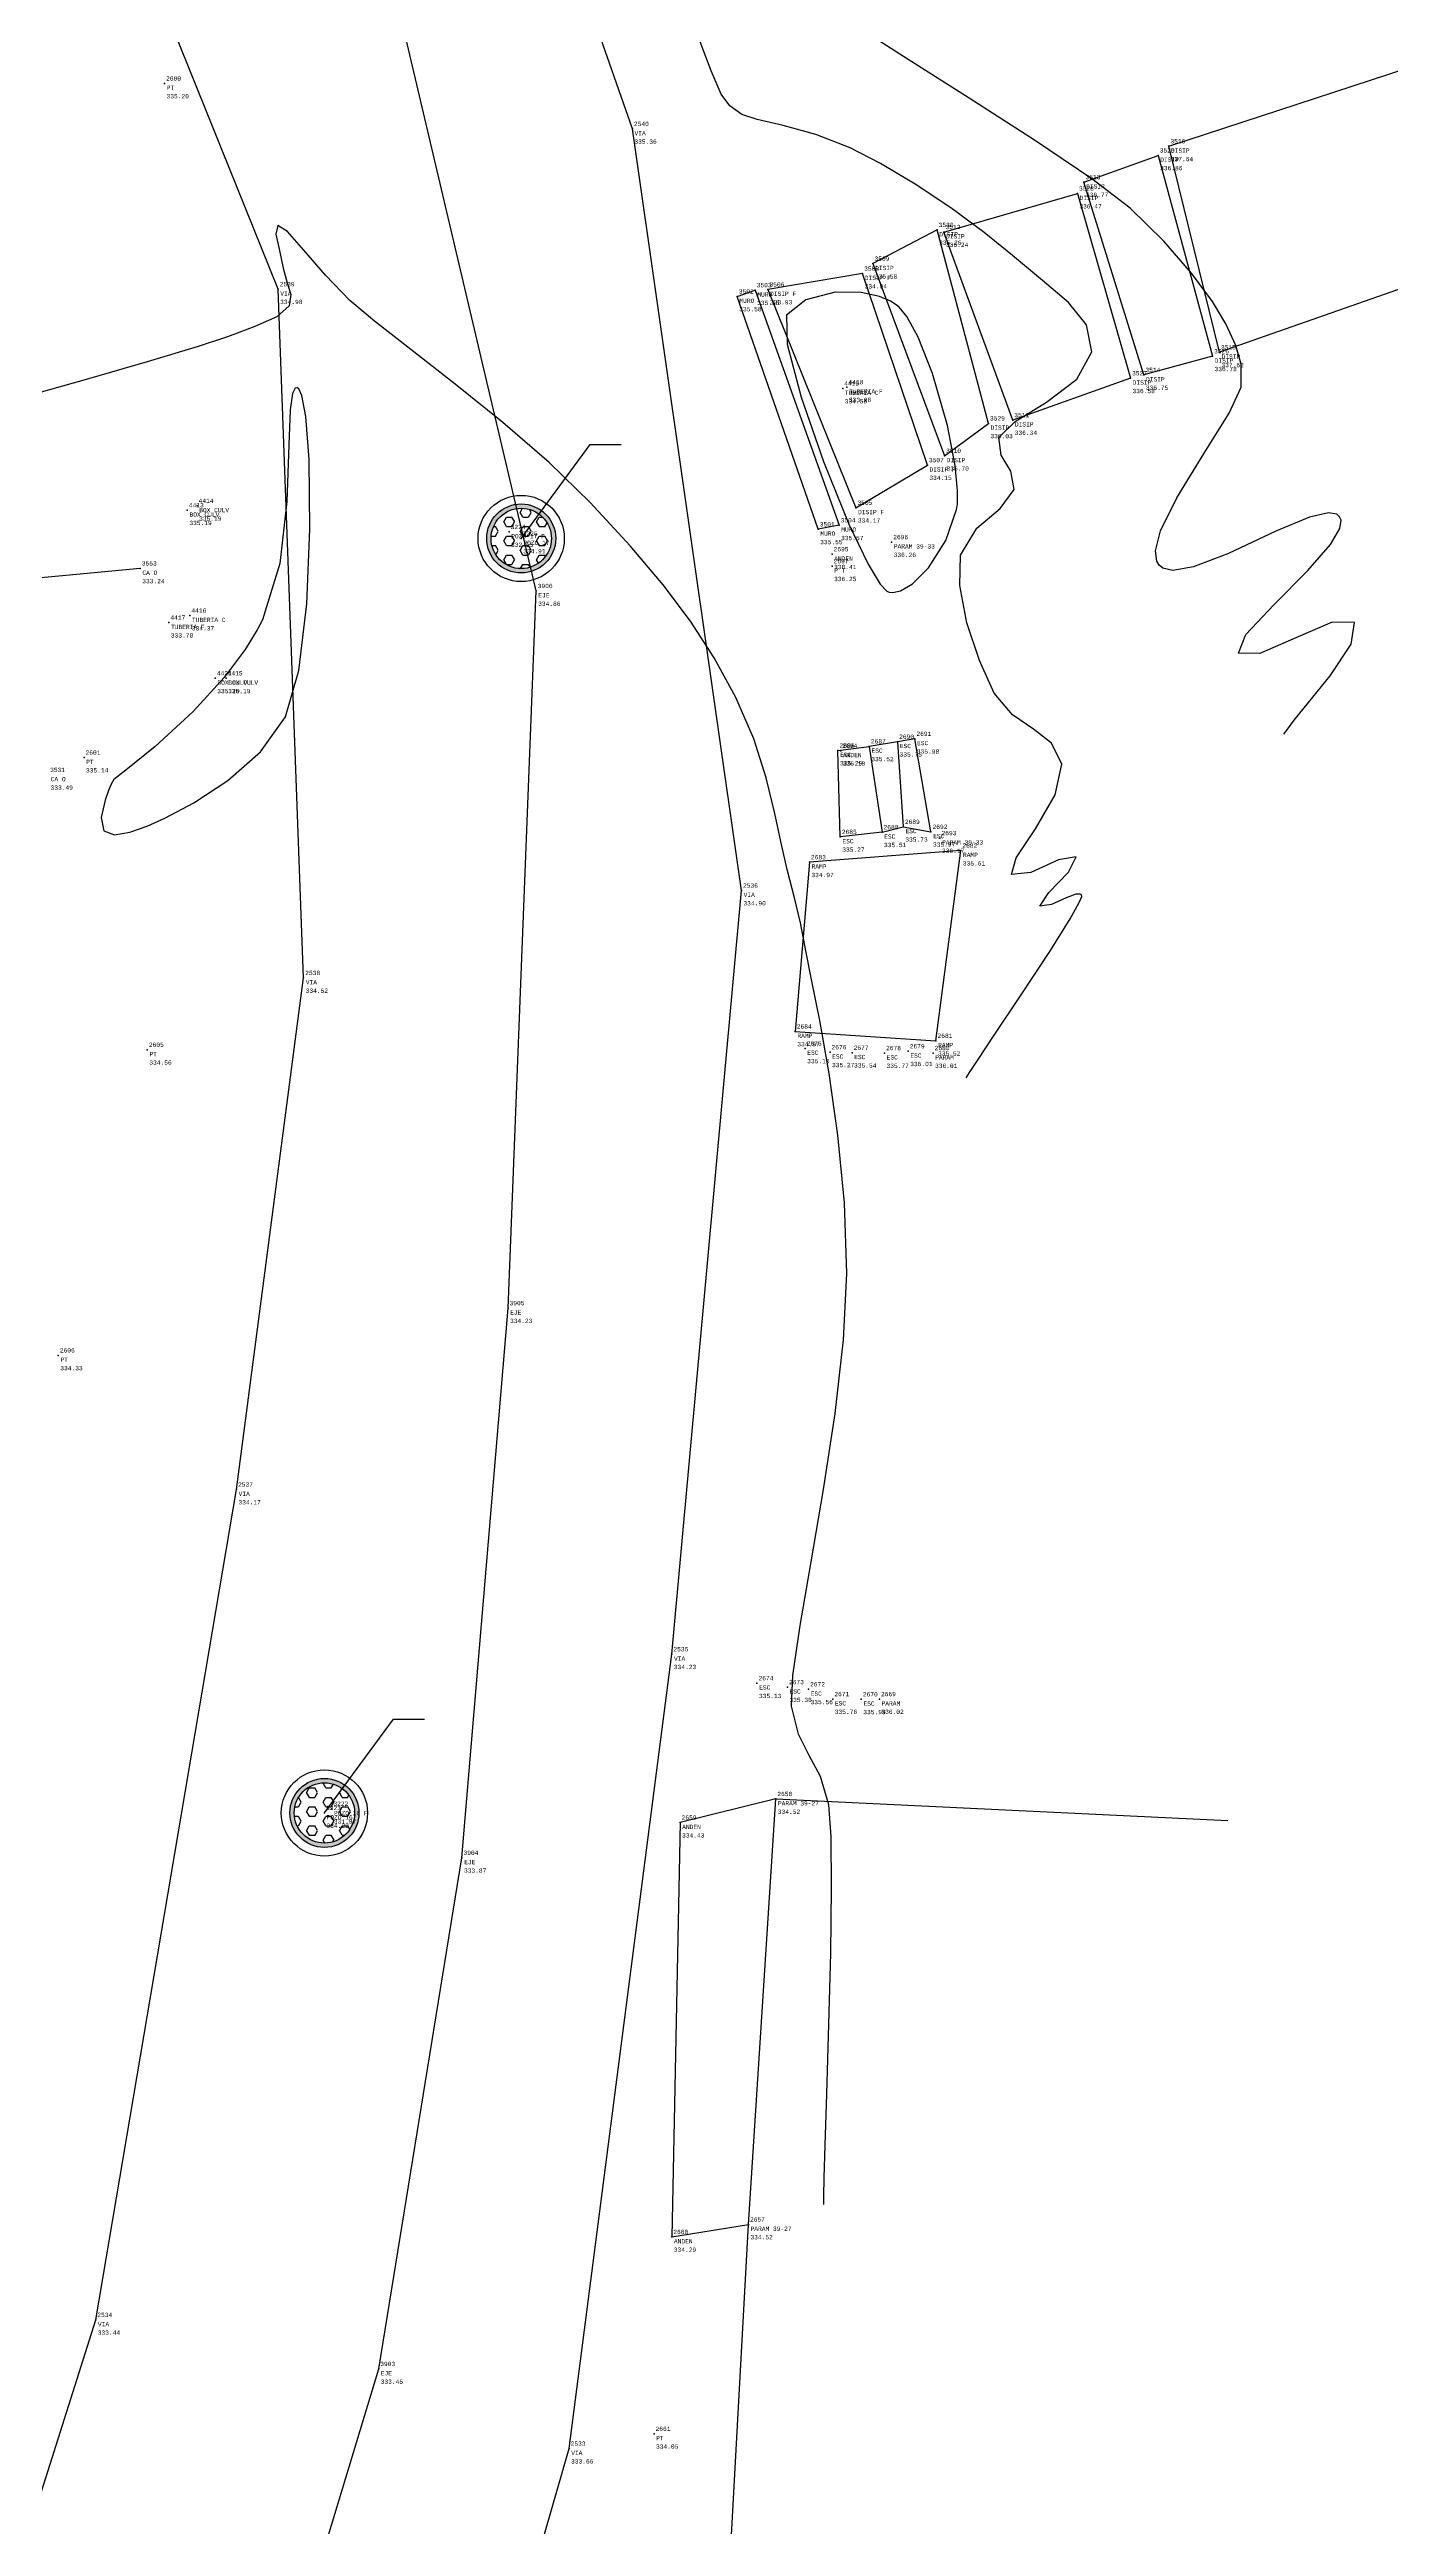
# Model space of a CAD drawing. Header units: metres. Extents: x 5050628 to 5051715, y 2427226 to 2427693.
# Drawn here: x 5051403.72 to 5051419.27, y 2427535.67 to 2427564.39 of the extents above; entities that cross this region are included whole.
import ezdxf
from ezdxf.enums import TextEntityAlignment as Align

# ---------------------------------------------------------------- set-up
doc = ezdxf.new("R2010")
doc.units = ezdxf.units.M
for name, color, linetype in [('1. Eje Vía', 7, 'Continuous'), ('Anden', 252, 'Continuous'), ('C-TOPO-MINR-N', 11, 'Continuous'), ('Caño', 160, 'Continuous'), ('CVL_PUNTO', 2, 'Continuous'), ('CVL_PUNTO_COR', 2, 'Continuous'), ('CVL_PUNTO_NUM', 2, 'Continuous'), ('Escalera', 254, 'Continuous'), ('Muro', 253, 'Continuous'), ('Paramento', 7, 'Continuous'), ('POZO', 251, 'Continuous'), ('Rampa', 253, 'Continuous'), ('Texto', 7, 'Continuous'), ('Vía', 40, 'Continuous')]:
    doc.layers.add(name, color=color, linetype=linetype)
doc.styles.add('MONOTXT4', font='monotxt4.shx')

# ---------------------------------------------------------------- blocks, each defined once
blk = doc.blocks.new('POZO')
h = blk.add_hatch(color=251)
h.dxf.hatch_style = 1
h.paths.add_polyline_path([(0.4, 0, 1), (-0.4, 0, 1)])
h.paths.add_polyline_path([(-0.35, 0, -1), (0.35, 0, -1)], flags=16)
h = blk.add_hatch()
h.set_pattern_fill('HEX', color=252, scale=0.02)
h.set_pattern_definition([(0, (-1173315.06659, -1368270.07615), (0, 0.109985226308), [0.0635, -0.127]), (120, (-1173315.06659, -1368270.07615), (-0.095250000024, -0.054992613154), [0.0635, -0.127]), (60, (-1173315.00309, -1368270.07615), (-0.095250000024, 0.054992613154), [0.0635, -0.127])])
h.paths.add_polyline_path([(-0.35, 0, 1), (0.35, 0, 1)])
at = {"color": 252}
for radius in [0.5, 0.4, 0.35]:
    blk.add_circle((0, 0), radius, dxfattribs=at)

msp = doc.modelspace()

# ---------------------------------------------------------------- linework, layer by layer
at = {"layer": '1. Eje Vía', "elevation": 280.286, "flags": 128}
msp.add_lwpolyline([(5051345.746, 2427520.443), (5051352.51, 2427517.333), (5051358.772, 2427514.519), (5051364.67, 2427512.12), (5051371.06, 2427510.264), (5051376.692, 2427509.846), (5051384.19, 2427511.487), (5051389.464, 2427513.667), (5051394.125, 2427516.428), (5051398.964, 2427520.864), (5051403.471, 2427527.108), (5051405.933, 2427532.183), (5051407.541, 2427537.495), (5051408.507, 2427543.423), (5051409.041, 2427549.798), (5051409.367, 2427558.115), (5051407.361, 2427566.632), (5051404.166, 2427573.808), (5051401.29, 2427579.767), (5051399.168, 2427586.987)], dxfattribs=at)
at = {"layer": 'Anden', "elevation": 333.626, "flags": 128}
msp.add_lwpolyline([(5051412.146, 2427544.105), (5051411.036, 2427543.831), (5051410.94, 2427539.026), (5051411.829, 2427539.171), (5051412.146, 2427544.105)], dxfattribs=at)
at = {"layer": 'C-TOPO-MINR-N', "color": 32, "linetype": 'Continuous', "lineweight": -3}
for points in [[(5051414.355, 2427552.469, 336.966), (5051414.394, 2427552.53, 336.966), (5051414.493, 2427552.681, 336.966), (5051414.68, 2427552.962, 336.966), (5051414.97, 2427553.396, 336.966), (5051415.332, 2427553.945, 336.966), (5051415.561, 2427554.311, 336.966), (5051415.666, 2427554.501, 336.966), (5051415.694, 2427554.573, 336.966), (5051415.693, 2427554.589, 336.966), (5051415.677, 2427554.6, 336.966), (5051415.625, 2427554.598, 336.966), (5051415.512, 2427554.555, 336.966), (5051415.344, 2427554.477, 336.966), (5051415.208, 2427554.46, 336.966), (5051415.311, 2427554.618, 336.966), (5051415.542, 2427554.853, 336.966), (5051415.631, 2427555.031, 336.966), (5051415.426, 2427554.998, 336.966), (5051415.103, 2427554.85, 336.966), (5051414.878, 2427554.828, 336.966), (5051414.935, 2427555.021, 336.966), (5051415.158, 2427555.358, 336.966), (5051415.387, 2427555.749, 336.966), (5051415.464, 2427556.106, 336.966), (5051415.345, 2427556.348, 336.966), (5051415.133, 2427556.512, 336.966), (5051414.89, 2427556.679, 336.966), (5051414.679, 2427556.93, 336.966), (5051414.507, 2427557.307, 336.966), (5051414.363, 2427557.747, 336.966), (5051414.28, 2427558.178, 336.966), (5051414.288, 2427558.529, 336.966), (5051414.477, 2427558.843, 336.966), (5051414.747, 2427559.072, 336.966), (5051414.911, 2427559.292, 336.966), (5051414.872, 2427559.505, 336.966), (5051414.761, 2427559.69, 336.966), (5051414.731, 2427559.894, 336.966), (5051414.922, 2427560.08, 336.966), (5051415.284, 2427560.303, 336.966), (5051415.639, 2427560.57, 336.966), (5051415.812, 2427560.89, 336.966), (5051415.748, 2427561.2, 336.966), (5051415.54, 2427561.462, 336.966), (5051415.238, 2427561.716, 336.966), (5051414.891, 2427562.005, 336.966), (5051414.564, 2427562.274, 336.966), (5051414.175, 2427562.558, 336.966), (5051413.761, 2427562.831, 336.966), (5051413.361, 2427563.072, 336.966), (5051413.01, 2427563.256, 336.966), (5051412.611, 2427563.41, 336.966), (5051412.232, 2427563.513, 336.966), (5051411.929, 2427563.584, 336.966), (5051411.753, 2427563.64, 336.966), (5051411.615, 2427563.74, 336.966), (5051411.511, 2427563.875, 336.966), (5051411.398, 2427564.146, 336.966), (5051411.171, 2427564.738, 336.966)], [(5051418.039, 2427556.455, 337.966), (5051418.071, 2427556.502, 337.966), (5051418.157, 2427556.615, 337.966), (5051418.325, 2427556.821, 337.966), (5051418.574, 2427557.13, 337.966), (5051418.82, 2427557.498, 337.966), (5051418.856, 2427557.749, 337.966), (5051418.6, 2427557.754, 337.966), (5051418.178, 2427557.573, 337.966), (5051417.759, 2427557.39, 337.966), (5051417.512, 2427557.392, 337.966), (5051417.599, 2427557.609, 337.966), (5051417.921, 2427557.955, 337.966), (5051418.317, 2427558.352, 337.966), (5051418.579, 2427558.652, 337.966), (5051418.688, 2427558.84, 337.966), (5051418.701, 2427558.938, 337.966), (5051418.685, 2427558.976, 337.966), (5051418.654, 2427559.005, 337.966), (5051418.557, 2427559.023, 337.966), (5051418.336, 2427558.972, 337.966), (5051417.945, 2427558.808, 337.966), (5051417.396, 2427558.55, 337.966), (5051416.99, 2427558.394, 337.966), (5051416.749, 2427558.353, 337.966), (5051416.635, 2427558.381, 337.966), (5051416.594, 2427558.414, 337.966), (5051416.567, 2427558.46, 337.966), (5051416.551, 2427558.579, 337.966), (5051416.609, 2427558.814, 337.966), (5051416.796, 2427559.197, 337.966), (5051417.113, 2427559.714, 337.966), (5051417.405, 2427560.177, 337.966), (5051417.543, 2427560.48, 337.966), (5051417.543, 2427560.745, 337.966), (5051417.483, 2427560.963, 337.966), (5051417.366, 2427561.212, 337.966), (5051417.211, 2427561.473, 337.966), (5051416.969, 2427561.801, 337.966), (5051416.648, 2427562.17, 337.966), (5051416.256, 2427562.555, 337.966), (5051415.813, 2427562.893, 337.966), (5051415.146, 2427563.344, 337.966), (5051414.389, 2427563.832, 337.966), (5051413.681, 2427564.28, 337.966), (5051413.24, 2427564.559, 337.966)], [(5051412.703, 2427539.403, 335.966), (5051412.705, 2427539.497, 335.966), (5051412.709, 2427539.71, 335.966), (5051412.719, 2427540.09, 335.966), (5051412.737, 2427540.68, 335.966), (5051412.762, 2427541.494, 335.966), (5051412.783, 2427542.317, 335.966), (5051412.794, 2427543.069, 335.966), (5051412.79, 2427543.67, 335.966), (5051412.763, 2427544.038, 335.966), (5051412.664, 2427544.364, 335.966), (5051412.534, 2427544.61, 335.966), (5051412.409, 2427544.855, 335.966), (5051412.328, 2427545.18, 335.966), (5051412.344, 2427545.536, 335.966), (5051412.428, 2427546.115, 335.966), (5051412.555, 2427546.856, 335.966), (5051412.698, 2427547.696, 335.966), (5051412.833, 2427548.575, 335.966), (5051412.933, 2427549.431, 335.966), (5051412.972, 2427550.201, 335.966), (5051412.943, 2427551.02, 335.966), (5051412.867, 2427551.804, 335.966), (5051412.764, 2427552.519, 335.966), (5051412.656, 2427553.132, 335.966), (5051412.56, 2427553.61, 335.966), (5051412.499, 2427553.921, 335.966), (5051412.432, 2427554.268, 335.966), (5051412.367, 2427554.542, 335.966), (5051412.278, 2427554.884, 335.966), (5051412.212, 2427555.176, 335.966), (5051412.137, 2427555.535, 335.966), (5051412.036, 2427555.947, 335.966), (5051411.89, 2427556.399, 335.966), (5051411.682, 2427556.878, 335.966), (5051411.432, 2427557.339, 335.966), (5051411.158, 2427557.765, 335.966), (5051410.84, 2427558.188, 335.966), (5051410.459, 2427558.637, 335.966), (5051409.995, 2427559.142, 335.966), (5051409.519, 2427559.604, 335.966), (5051408.979, 2427560.07, 335.966), (5051408.428, 2427560.514, 335.966), (5051407.915, 2427560.914, 335.966), (5051407.491, 2427561.244, 335.966), (5051407.208, 2427561.482, 335.966), (5051406.924, 2427561.778, 335.966), (5051406.674, 2427562.069, 335.966), (5051406.482, 2427562.285, 335.966), (5051406.373, 2427562.354, 335.966), (5051406.347, 2427562.252, 335.966), (5051406.389, 2427562.064, 335.966), (5051406.435, 2427561.858, 335.966), (5051406.481, 2427561.689, 335.966), (5051406.524, 2427561.554, 335.966), (5051406.504, 2427561.421, 335.966), (5051406.359, 2427561.294, 335.966), (5051406.103, 2427561.181, 335.966), (5051405.786, 2427561.062, 335.966), (5051405.449, 2427560.951, 335.966), (5051404.858, 2427560.773, 335.966), (5051404.148, 2427560.566, 335.966), (5051403.451, 2427560.369, 335.966)]]:
    msp.add_polyline3d(points, dxfattribs=at)
for points in [[(5051414.243, 2427559.058, 335.966), (5051414.252, 2427559.121, 335.966), (5051414.255, 2427559.276, 335.966), (5051414.226, 2427559.57, 335.966), (5051414.137, 2427560.034, 335.966), (5051413.965, 2427560.636, 335.966), (5051413.797, 2427561.059, 335.966), (5051413.664, 2427561.299, 335.966), (5051413.576, 2427561.407, 335.966), (5051413.532, 2427561.443, 335.966), (5051413.475, 2427561.477, 335.966), (5051413.349, 2427561.53, 335.966), (5051413.135, 2427561.577, 335.966), (5051412.835, 2427561.579, 335.966), (5051412.495, 2427561.492, 335.966), (5051412.272, 2427561.315, 335.966), (5051412.278, 2427560.978, 335.966), (5051412.439, 2427560.361, 335.966), (5051412.698, 2427559.615, 335.966), (5051412.993, 2427558.889, 335.966), (5051413.217, 2427558.424, 335.966), (5051413.358, 2427558.194, 335.966), (5051413.433, 2427558.114, 335.966), (5051413.462, 2427558.101, 335.966), (5051413.504, 2427558.098, 335.966), (5051413.592, 2427558.117, 335.966), (5051413.732, 2427558.198, 335.966), (5051413.918, 2427558.384, 335.966), (5051414.119, 2427558.702, 335.966), (5051414.243, 2427559.058, 335.966)], [(5051406.192, 2427557.78, 335.966), (5051406.133, 2427557.665, 335.966), (5051405.994, 2427557.438, 335.966), (5051405.75, 2427557.112, 335.966), (5051405.389, 2427556.717, 335.966), (5051404.948, 2427556.311, 335.966), (5051404.609, 2427556.036, 335.966), (5051404.469, 2427555.928, 335.966), (5051404.434, 2427555.865, 335.966), (5051404.406, 2427555.799, 335.966), (5051404.368, 2427555.687, 335.966), (5051404.324, 2427555.489, 335.966), (5051404.352, 2427555.333, 335.966), (5051404.479, 2427555.288, 335.966), (5051404.656, 2427555.316, 335.966), (5051404.855, 2427555.387, 335.966), (5051405.063, 2427555.48, 335.966), (5051405.399, 2427555.657, 335.966), (5051405.792, 2427555.915, 335.966), (5051406.169, 2427556.249, 335.966), (5051406.46, 2427556.655, 335.966), (5051406.614, 2427557.192, 335.966), (5051406.706, 2427557.967, 335.966), (5051406.744, 2427558.832, 335.966), (5051406.734, 2427559.638, 335.966), (5051406.695, 2427560.139, 335.966), (5051406.651, 2427560.381, 335.966), (5051406.616, 2427560.46, 335.966), (5051406.596, 2427560.472, 335.966), (5051406.574, 2427560.466, 335.966), (5051406.541, 2427560.407, 335.966), (5051406.514, 2427560.216, 335.966), (5051406.5, 2427559.811, 335.966), (5051406.477, 2427559.151, 335.966), (5051406.394, 2427558.433, 335.966), (5051406.192, 2427557.78, 335.966)]]:
    msp.add_polyline3d(points, close=True, dxfattribs=at)
at = {"layer": 'Caño'}
msp.add_polyline3d([(5051404.776, 2427558.377, 333.71), (5051400.421, 2427557.965, 333.296), (5051398.205, 2427557.024, 332.308), (5051395.426, 2427556.361, 331.432), (5051391.607, 2427555.645, 330.173), (5051387.808, 2427553.806, 329.506), (5051384.23, 2427553.8, 328.622)], dxfattribs=at)
at = {"layer": 'CVL_PUNTO', "color": 4}
for p in [(5051405.058, 2427564.001, 335.663), (5051405.058, 2427564.001, 335.663), (5051410.483, 2427563.474, 335.826), (5051410.483, 2427563.474, 335.826), (5051416.58, 2427563.167, 337.322), (5051416.58, 2427563.167, 337.322), (5051416.704, 2427563.272, 338.108), (5051416.704, 2427563.272, 338.108), (5051415.72, 2427562.857, 337.234), (5051415.72, 2427562.857, 337.234), (5051415.644, 2427562.724, 336.934), (5051415.644, 2427562.724, 336.934), (5051414.017, 2427562.302, 335.725), (5051414.017, 2427562.302, 335.725), (5051414.096, 2427562.278, 336.706), (5051414.096, 2427562.278, 336.706), (5051413.153, 2427561.796, 334.505), (5051413.153, 2427561.796, 334.505), (5051413.273, 2427561.911, 336.044), (5051413.273, 2427561.911, 336.044), (5051406.375, 2427561.615, 335.451), (5051406.375, 2427561.615, 335.451), (5051411.699, 2427561.531, 336.051), (5051411.699, 2427561.531, 336.051), (5051411.907, 2427561.604, 336.014), (5051411.907, 2427561.604, 336.014), (5051412.055, 2427561.612, 334.394), (5051412.055, 2427561.612, 334.394), (5051417.211, 2427560.837, 337.245), (5051417.211, 2427560.837, 337.245), (5051417.291, 2427560.883, 338.085), (5051417.291, 2427560.883, 338.085), (5051416.26, 2427560.582, 337.047), (5051416.26, 2427560.582, 337.047), (5051416.415, 2427560.62, 337.215), (5051416.415, 2427560.62, 337.215), (5051412.922, 2427560.463, 335.023), (5051412.922, 2427560.463, 335.023), (5051412.971, 2427560.479, 334.443), (5051412.971, 2427560.479, 334.443), (5051414.612, 2427560.059, 336.492), (5051414.612, 2427560.059, 336.492), (5051414.894, 2427560.097, 336.805), (5051414.894, 2427560.097, 336.805), (5051414.103, 2427559.683, 336.166), (5051414.103, 2427559.683, 336.166), (5051413.904, 2427559.575, 334.617), (5051413.904, 2427559.575, 334.617), (5051405.435, 2427559.103, 335.659), (5051405.435, 2427559.103, 335.659), (5051413.075, 2427559.08, 334.64), (5051413.075, 2427559.08, 334.64), (5051405.322, 2427559.052, 335.657), (5051405.322, 2427559.052, 335.657), (5051409.053, 2427558.799, 333.019), (5051409.053, 2427558.799, 333.019), (5051412.638, 2427558.83, 336.014), (5051412.638, 2427558.83, 336.014), (5051412.88, 2427558.877, 336.035), (5051412.88, 2427558.877, 336.035), (5051409.194, 2427558.724, 335.377), (5051409.194, 2427558.724, 335.377), (5051412.799, 2427558.541, 338.878), (5051412.799, 2427558.541, 338.878), (5051413.49, 2427558.682, 336.731), (5051413.49, 2427558.682, 336.731), (5051404.776, 2427558.377, 333.71), (5051404.776, 2427558.377, 333.71), (5051412.799, 2427558.402, 336.718), (5051412.799, 2427558.402, 336.718), (5051409.367, 2427558.115, 335.329), (5051409.367, 2427558.115, 335.329), (5051405.108, 2427557.748, 334.251), (5051405.108, 2427557.748, 334.251), (5051405.351, 2427557.83, 334.832), (5051405.351, 2427557.83, 334.832), (5051405.646, 2427557.102, 335.665), (5051405.646, 2427557.102, 335.665), (5051405.772, 2427557.102, 335.661), (5051405.772, 2427557.102, 335.661), (5051404.124, 2427556.183, 335.603), (5051404.124, 2427556.183, 335.603), (5051412.867, 2427556.265, 335.752), (5051412.867, 2427556.265, 335.752), (5051412.9, 2427556.262, 336.65), (5051412.9, 2427556.262, 336.65), (5051413.231, 2427556.313, 335.986), (5051413.231, 2427556.313, 335.986), (5051413.559, 2427556.367, 336.221), (5051413.559, 2427556.367, 336.221), (5051413.759, 2427556.401, 336.444), (5051413.759, 2427556.401, 336.444), (5051413.625, 2427555.38, 336.195), (5051413.625, 2427555.38, 336.195), (5051413.946, 2427555.322, 336.44), (5051413.946, 2427555.322, 336.44), (5051412.894, 2427555.263, 335.737), (5051412.894, 2427555.263, 335.737), (5051413.378, 2427555.317, 335.975), (5051413.378, 2427555.317, 335.975), (5051414.05, 2427555.249, 336.637), (5051414.05, 2427555.249, 336.637), (5051414.292, 2427555.104, 336.072), (5051414.292, 2427555.104, 336.072), (5051412.536, 2427554.969, 335.441), (5051412.536, 2427554.969, 335.441), (5051411.748, 2427554.641, 335.362), (5051411.748, 2427554.641, 335.362), (5051406.671, 2427553.627, 334.982), (5051406.671, 2427553.627, 334.982), (5051404.858, 2427552.794, 335.024), (5051404.858, 2427552.794, 335.024), (5051412.372, 2427553.007, 335.44), (5051412.372, 2427553.007, 335.44), (5051412.487, 2427552.81, 335.564), (5051412.487, 2427552.81, 335.564), (5051412.775, 2427552.765, 335.734), (5051412.775, 2427552.765, 335.734), (5051413.031, 2427552.76, 336.007), (5051413.031, 2427552.76, 336.007), (5051413.407, 2427552.756, 336.234), (5051413.407, 2427552.756, 336.234), (5051413.682, 2427552.777, 336.48), (5051413.682, 2427552.777, 336.48), (5051413.97, 2427552.756, 336.479), (5051413.97, 2427552.756, 336.479), (5051414.004, 2427552.899, 335.982), (5051414.004, 2427552.899, 335.982), (5051409.041, 2427549.798, 334.695), (5051409.041, 2427549.798, 334.695), (5051403.826, 2427549.25, 334.799), (5051403.826, 2427549.25, 334.799), (5051405.892, 2427547.694, 334.635), (5051405.892, 2427547.694, 334.635), (5051410.941, 2427545.784, 334.697), (5051410.941, 2427545.784, 334.697), (5051411.928, 2427545.448, 335.592), (5051411.928, 2427545.448, 335.592), (5051412.281, 2427545.402, 335.824), (5051412.281, 2427545.402, 335.824), (5051412.526, 2427545.377, 336.024), (5051412.526, 2427545.377, 336.024), (5051412.807, 2427545.264, 336.222), (5051412.807, 2427545.264, 336.222), (5051413.138, 2427545.261, 336.458), (5051413.138, 2427545.261, 336.458), (5051413.348, 2427545.264, 336.487), (5051413.348, 2427545.264, 336.487), (5051406.912, 2427543.943, 334.683), (5051406.912, 2427543.943, 334.683), (5051406.998, 2427543.992, 332.336), (5051406.998, 2427543.992, 332.336), (5051411.036, 2427543.831, 334.895), (5051411.036, 2427543.831, 334.895), (5051412.146, 2427544.105, 334.987), (5051412.146, 2427544.105, 334.987), (5051408.507, 2427543.423, 334.337), (5051408.507, 2427543.423, 334.337), (5051410.94, 2427539.026, 334.757), (5051410.94, 2427539.026, 334.757), (5051411.829, 2427539.171, 334.983), (5051411.829, 2427539.171, 334.983), (5051404.26, 2427538.064, 333.902), (5051404.26, 2427538.064, 333.902), (5051407.541, 2427537.495, 333.913), (5051407.541, 2427537.495, 333.913), (5051410.734, 2427536.743, 334.518), (5051410.734, 2427536.743, 334.518), (5051409.749, 2427536.571, 334.124), (5051409.749, 2427536.571, 334.124)]:
    msp.add_point(p, dxfattribs=at)
at = {"layer": 'Escalera', "flags": 128}
for points, elevation in [([(5051412.867, 2427556.265), (5051413.231, 2427556.313), (5051413.378, 2427555.317), (5051412.894, 2427555.263), (5051412.867, 2427556.265)], 335.752), ([(5051413.559, 2427556.367), (5051413.231, 2427556.313), (5051413.378, 2427555.317), (5051413.625, 2427555.38)], 336.221), ([(5051413.946, 2427555.322), (5051413.759, 2427556.401), (5051413.559, 2427556.367), (5051413.625, 2427555.38), (5051413.946, 2427555.322)], 336.44)]:
    msp.add_lwpolyline(points, dxfattribs=dict(at, elevation=elevation))
at = {"layer": 'Muro', "flags": 128}
for points, elevation in [([(5051419.693, 2427564.253), (5051420.414, 2427561.979), (5051417.291, 2427560.883), (5051416.704, 2427563.272), (5051419.693, 2427564.253)], 338.133), ([(5051416.58, 2427563.167), (5051417.211, 2427560.837), (5051416.415, 2427560.62), (5051415.72, 2427562.857), (5051416.58, 2427563.167)], 337.322), ([(5051416.26, 2427560.582), (5051414.894, 2427560.097), (5051414.096, 2427562.278), (5051415.644, 2427562.724), (5051416.26, 2427560.582)], 337.047), ([(5051414.017, 2427562.302), (5051413.273, 2427561.911), (5051414.103, 2427559.683), (5051414.612, 2427560.059), (5051414.017, 2427562.302)], 335.725), ([(5051413.153, 2427561.796), (5051412.055, 2427561.612), (5051413.075, 2427559.08), (5051413.904, 2427559.575), (5051413.153, 2427561.796)], 334.505), ([(5051411.699, 2427561.531), (5051411.907, 2427561.604), (5051412.88, 2427558.877), (5051412.638, 2427558.83), (5051411.699, 2427561.531)], 336.051)]:
    msp.add_lwpolyline(points, dxfattribs=dict(at, elevation=elevation))
at = {"layer": 'Paramento', "elevation": 333.626, "flags": 128}
msp.add_lwpolyline([(5051405.58, 2427519.705), (5051408.547, 2427526.596), (5051410.036, 2427526.683), (5051410.71, 2427528.323), (5051411.248, 2427528.976), (5051411.329, 2427529.849), (5051410.215, 2427530.437), (5051411.617, 2427535.286), (5051411.829, 2427539.171), (5051412.146, 2427544.105), (5051417.387, 2427543.854)], dxfattribs=at)
at = {"layer": 'Rampa', "elevation": 336.072, "flags": 128}
msp.add_lwpolyline([(5051414.292, 2427555.104), (5051412.536, 2427554.969), (5051412.372, 2427553.007), (5051414.004, 2427552.899), (5051414.292, 2427555.104)], dxfattribs=at)
at = {"layer": 'Texto', "linetype": 'ByBlock', "lineweight": -2}
for p, q in [((5051409.993, 2427559.813, 335.377), (5051410.353, 2427559.813, 335.377)), ((5051407.711, 2427545.032, 334.683), (5051408.071, 2427545.032, 334.683))]:
    msp.add_line(p, q, dxfattribs=at)
for points, elevation in [([(5051409.194, 2427558.724), (5051409.993, 2427559.813)], 335.377), ([(5051406.912, 2427543.943), (5051407.711, 2427545.032)], 334.683)]:
    msp.add_lwpolyline(points, dxfattribs=dict(at, elevation=elevation))
at = {"layer": 'Vía'}
for points in [[(5051389.449, 2427495.505, 331.165), (5051386.085, 2427499.176, 331.231), (5051383.749, 2427504.523, 331.431), (5051383.639, 2427508.288, 331.332), (5051389.996, 2427511.331, 331.595), (5051397.441, 2427515.971, 332.135), (5051402.721, 2427521.524, 332.703), (5051407.554, 2427528.949, 333.63), (5051409.749, 2427536.571, 334.124), (5051410.941, 2427545.784, 334.697), (5051411.748, 2427554.641, 335.362), (5051410.483, 2427563.474, 335.826), (5051407.64, 2427571.595, 336.296), (5051404.101, 2427579.183, 336.565), (5051402.336, 2427584.702, 336.699), (5051402.016, 2427591.905, 337), (5051404.609, 2427600.194, 337.296), (5051408.537, 2427605.625, 337.566), (5051417.129, 2427610.847, 338.106), (5051425.252, 2427614.656, 338.492), (5051432.159, 2427618.379, 339.042), (5051437.062, 2427621.918, 339.395), (5051442.441, 2427626.621, 339.792)], [(5051341.103, 2427525.134, 328.497), (5051348.794, 2427521.475, 329.127), (5051354.622, 2427519.051, 329.555), (5051361.929, 2427515.901, 329.824), (5051368.487, 2427513.54, 330.211), (5051374.571, 2427512.928, 330.502), (5051380.823, 2427514.087, 330.921), (5051387.426, 2427516.727, 331.43), (5051393.169, 2427520.492, 331.935), (5051398.839, 2427524.898, 332.449), (5051402.058, 2427531.113, 333.197), (5051404.26, 2427538.064, 333.902), (5051405.892, 2427547.694, 334.635), (5051406.671, 2427553.627, 334.982), (5051406.375, 2427561.615, 335.451), (5051402.984, 2427570.017, 336.108), (5051399.371, 2427577.101, 336.654), (5051397.448, 2427584.199, 336.945)]]:
    msp.add_polyline3d(points, dxfattribs=at)

# ---------------------------------------------------------------- block references
at = {"layer": 'POZO'}
for p in [(5051409.194, 2427558.724, 335.377), (5051406.912, 2427543.943, 334.683)]:
    msp.add_blockref('POZO', p, dxfattribs=at)

# ---------------------------------------------------------------- texts
at = {"layer": 'CVL_PUNTO_COR', "color": 4, "style": 'MONOTXT4'}
for s, p in [('335.20', (5051405.081, 2427563.878, 335.663)), ('335.36', (5051410.506, 2427563.351, 335.826)), ('337.64', (5051416.727, 2427563.149, 338.108)), ('336.86', (5051416.603, 2427563.044, 337.322)), ('336.47', (5051415.667, 2427562.601, 336.934)), ('336.77', (5051415.743, 2427562.734, 337.234)), ('335.26', (5051414.04, 2427562.179, 335.725)), ('336.24', (5051414.119, 2427562.155, 336.706)), ('334.04', (5051413.176, 2427561.673, 334.505)), ('335.58', (5051413.296, 2427561.788, 336.044)), ('334.98', (5051406.398, 2427561.492, 335.451)), ('335.58', (5051411.722, 2427561.408, 336.051)), ('335.55', (5051411.93, 2427561.481, 336.014)), ('333.93', (5051412.078, 2427561.489, 334.394)), ('336.75', (5051416.438, 2427560.497, 337.215)), ('336.78', (5051417.234, 2427560.714, 337.245)), ('337.62', (5051417.314, 2427560.76, 338.085)), ('334.56', (5051412.945, 2427560.34, 335.023)), ('333.98', (5051412.994, 2427560.356, 334.443)), ('336.58', (5051416.283, 2427560.459, 337.047)), ('336.03', (5051414.635, 2427559.936, 336.492)), ('336.34', (5051414.917, 2427559.974, 336.805)), ('334.15', (5051413.927, 2427559.452, 334.617)), ('335.70', (5051414.126, 2427559.56, 336.166)), ('335.19', (5051405.345, 2427558.929, 335.657)), ('335.19', (5051405.458, 2427558.98, 335.659)), ('334.17', (5051413.098, 2427558.957, 334.64)), ('332.55', (5051409.076, 2427558.676, 333.019)), ('334.91', (5051409.217, 2427558.601, 335.377)), ('335.55', (5051412.661, 2427558.707, 336.014)), ('335.57', (5051412.903, 2427558.754, 336.035)), ('336.26', (5051413.513, 2427558.559, 336.731)), ('333.24', (5051404.799, 2427558.254, 333.71)), ('338.41', (5051412.822, 2427558.418, 338.878)), ('336.25', (5051412.822, 2427558.279, 336.718)), ('334.86', (5051409.39, 2427557.992, 335.329)), ('333.78', (5051405.131, 2427557.625, 334.251)), ('334.37', (5051405.374, 2427557.707, 334.832)), ('335.20', (5051405.669, 2427556.979, 335.665)), ('335.19', (5051405.795, 2427556.979, 335.661)), ('335.52', (5051413.254, 2427556.19, 335.986)), ('335.75', (5051413.582, 2427556.244, 336.221)), ('335.98', (5051413.782, 2427556.278, 336.444)), ('335.14', (5051404.147, 2427556.06, 335.603)), ('335.29', (5051412.89, 2427556.142, 335.752)), ('336.18', (5051412.923, 2427556.139, 336.65)), ('333.49', (5051403.736, 2427555.859, 333.952)), ('335.27', (5051412.917, 2427555.14, 335.737)), ('335.51', (5051413.401, 2427555.194, 335.975)), ('335.73', (5051413.648, 2427555.257, 336.195)), ('335.97', (5051413.969, 2427555.199, 336.44)), ('336.17', (5051414.073, 2427555.126, 336.637)), ('334.97', (5051412.559, 2427554.846, 335.441)), ('335.61', (5051414.315, 2427554.981, 336.072)), ('334.90', (5051411.771, 2427554.518, 335.362)), ('334.52', (5051406.694, 2427553.504, 334.982)), ('334.97', (5051412.395, 2427552.884, 335.44)), ('335.52', (5051414.027, 2427552.776, 335.982)), ('334.56', (5051404.881, 2427552.671, 335.024)), ('335.10', (5051412.51, 2427552.687, 335.564)), ('335.27', (5051412.798, 2427552.642, 335.734)), ('335.54', (5051413.054, 2427552.637, 336.007)), ('335.77', (5051413.43, 2427552.633, 336.234)), ('336.01', (5051413.705, 2427552.654, 336.48)), ('336.01', (5051413.993, 2427552.633, 336.479)), ('334.23', (5051409.064, 2427549.675, 334.695)), ('334.33', (5051403.849, 2427549.127, 334.799)), ('334.17', (5051405.915, 2427547.571, 334.635)), ('334.23', (5051410.964, 2427545.661, 334.697)), ('335.13', (5051411.951, 2427545.325, 335.592)), ('335.36', (5051412.304, 2427545.279, 335.824)), ('335.56', (5051412.549, 2427545.254, 336.024)), ('335.76', (5051412.83, 2427545.141, 336.222)), ('335.99', (5051413.161, 2427545.138, 336.458)), ('336.02', (5051413.371, 2427545.141, 336.487)), ('331.87', (5051407.021, 2427543.869, 332.336)), ('334.52', (5051412.169, 2427543.982, 334.987)), ('334.22', (5051406.935, 2427543.82, 334.683)), ('334.43', (5051411.059, 2427543.708, 334.895)), ('333.87', (5051408.53, 2427543.3, 334.337)), ('334.52', (5051411.852, 2427539.048, 334.983)), ('334.29', (5051410.963, 2427538.903, 334.757)), ('333.44', (5051404.283, 2427537.941, 333.902)), ('333.45', (5051407.564, 2427537.372, 333.913)), ('333.66', (5051409.772, 2427536.448, 334.124)), ('334.05', (5051410.757, 2427536.62, 334.518))]:
    msp.add_text(s, height=0.05, dxfattribs=at).set_placement(p, align=Align.TOP_LEFT)
at = {"layer": 'CVL_PUNTO_NUM', "color": 4, "style": 'MONOTXT4'}
for s, p in [('2600', (5051405.076, 2427564.019, 335.663)), ('2540', (5051410.501, 2427563.492, 335.826)), ('3525', (5051416.598, 2427563.185, 337.322)), ('3516', (5051416.722, 2427563.29, 338.108)), ('3528', (5051415.662, 2427562.742, 336.934)), ('3513', (5051415.738, 2427562.875, 337.234)), ('3530', (5051414.035, 2427562.32, 335.725)), ('3512', (5051414.114, 2427562.296, 336.706)), ('3509', (5051413.291, 2427561.929, 336.044)), ('2539', (5051406.393, 2427561.633, 335.451)), ('3503', (5051411.925, 2427561.622, 336.014)), ('3506', (5051412.073, 2427561.63, 334.394)), ('3508', (5051413.171, 2427561.814, 334.505)), ('3502', (5051411.717, 2427561.549, 336.051)), ('3526', (5051417.229, 2427560.855, 337.245)), ('3515', (5051417.309, 2427560.901, 338.085)), ('4419', (5051412.94, 2427560.481, 335.023)), ('4418', (5051412.989, 2427560.497, 334.443)), ('3527', (5051416.278, 2427560.6, 337.047)), ('3514', (5051416.433, 2427560.638, 337.215)), ('3529', (5051414.63, 2427560.077, 336.492)), ('3511', (5051414.912, 2427560.115, 336.805)), ('3507', (5051413.922, 2427559.593, 334.617)), ('3510', (5051414.121, 2427559.701, 336.166)), ('4413', (5051405.34, 2427559.07, 335.657)), ('4414', (5051405.453, 2427559.121, 335.659)), ('3505', (5051413.093, 2427559.098, 334.64)), ('3224', (5051409.071, 2427558.817, 333.019)), ('3225', (5051409.212, 2427558.742, 335.377)), ('3501', (5051412.656, 2427558.848, 336.014)), ('3504', (5051412.898, 2427558.895, 336.035)), ('2695', (5051412.817, 2427558.559, 338.878)), ('2697', (5051412.817, 2427558.42, 336.718)), ('2696', (5051413.508, 2427558.7, 336.731)), ('3553', (5051404.794, 2427558.395, 333.71)), ('3906', (5051409.385, 2427558.133, 335.329)), ('4416', (5051405.369, 2427557.848, 334.832)), ('4417', (5051405.126, 2427557.766, 334.251)), ('4421', (5051405.664, 2427557.12, 335.665)), ('4415', (5051405.79, 2427557.12, 335.661)), ('2691', (5051413.777, 2427556.419, 336.444)), ('2601', (5051404.142, 2427556.201, 335.603)), ('2686', (5051412.885, 2427556.283, 335.752)), ('2694', (5051412.918, 2427556.28, 336.65)), ('2687', (5051413.249, 2427556.331, 335.986)), ('2690', (5051413.577, 2427556.385, 336.221)), ('3531', (5051403.731, 2427556, 333.952)), ('2685', (5051412.912, 2427555.281, 335.737)), ('2688', (5051413.396, 2427555.335, 335.975)), ('2689', (5051413.643, 2427555.398, 336.195)), ('2692', (5051413.964, 2427555.34, 336.44)), ('2693', (5051414.068, 2427555.267, 336.637)), ('2683', (5051412.554, 2427554.987, 335.441)), ('2682', (5051414.31, 2427555.122, 336.072)), ('2536', (5051411.766, 2427554.659, 335.362)), ('2538', (5051406.689, 2427553.645, 334.982)), ('2684', (5051412.39, 2427553.025, 335.44)), ('2605', (5051404.876, 2427552.812, 335.024)), ('2675', (5051412.505, 2427552.828, 335.564)), ('2676', (5051412.793, 2427552.783, 335.734)), ('2677', (5051413.049, 2427552.778, 336.007)), ('2678', (5051413.425, 2427552.774, 336.234)), ('2679', (5051413.7, 2427552.795, 336.48)), ('2680', (5051413.988, 2427552.774, 336.479)), ('2681', (5051414.022, 2427552.917, 335.982)), ('3905', (5051409.059, 2427549.816, 334.695)), ('2606', (5051403.844, 2427549.268, 334.799)), ('2537', (5051405.91, 2427547.712, 334.635)), ('2535', (5051410.959, 2427545.802, 334.697)), ('2674', (5051411.946, 2427545.466, 335.592)), ('2673', (5051412.299, 2427545.42, 335.824)), ('2672', (5051412.544, 2427545.395, 336.024)), ('2671', (5051412.825, 2427545.282, 336.222)), ('2670', (5051413.156, 2427545.279, 336.458)), ('2669', (5051413.366, 2427545.282, 336.487)), ('2658', (5051412.164, 2427544.123, 334.987)), ('3223', (5051406.93, 2427543.961, 334.683)), ('3222', (5051407.016, 2427544.01, 332.336)), ('2659', (5051411.054, 2427543.849, 334.895)), ('3904', (5051408.525, 2427543.441, 334.337)), ('2657', (5051411.847, 2427539.189, 334.983)), ('2660', (5051410.958, 2427539.044, 334.757)), ('2534', (5051404.278, 2427538.082, 333.902)), ('3903', (5051407.559, 2427537.513, 333.913)), ('2533', (5051409.767, 2427536.589, 334.124)), ('2661', (5051410.752, 2427536.761, 334.518))]:
    msp.add_text(s, height=0.05, dxfattribs=at).set_placement(p, align=Align.BOTTOM_LEFT)
for s, p in [('PT', (5051405.083, 2427563.976, 335.663)), ('VIA', (5051410.508, 2427563.449, 335.826)), ('DISIP', (5051416.605, 2427563.142, 337.322)), ('DISIP', (5051416.729, 2427563.247, 338.108)), ('DISIP', (5051415.745, 2427562.832, 337.234)), ('DISIP', (5051415.669, 2427562.699, 336.934)), ('DISIP', (5051414.042, 2427562.277, 335.725)), ('DISIP', (5051414.121, 2427562.253, 336.706)), ('DISIP F', (5051413.178, 2427561.771, 334.505)), ('DISIP', (5051413.298, 2427561.886, 336.044)), ('VIA', (5051406.4, 2427561.59, 335.451)), ('MURO', (5051411.724, 2427561.506, 336.051)), ('MURO', (5051411.932, 2427561.579, 336.014)), ('DISIP F', (5051412.08, 2427561.587, 334.394)), ('DISIP', (5051417.236, 2427560.812, 337.245)), ('DISIP', (5051417.316, 2427560.858, 338.085)), ('DISIP', (5051416.285, 2427560.557, 337.047)), ('DISIP', (5051416.44, 2427560.595, 337.215)), ('TUBERIA C', (5051412.947, 2427560.438, 335.023)), ('TUBERIA F', (5051412.996, 2427560.454, 334.443)), ('DISIP', (5051414.637, 2427560.034, 336.492)), ('DISIP', (5051414.919, 2427560.072, 336.805)), ('DISIP', (5051414.128, 2427559.658, 336.166)), ('DISIP F', (5051413.929, 2427559.55, 334.617)), ('BOX CULV', (5051405.46, 2427559.078, 335.659)), ('DISIP F', (5051413.1, 2427559.055, 334.64)), ('BOX CULV', (5051405.347, 2427559.027, 335.657)), ('POZO 17 F', (5051409.078, 2427558.774, 333.019)), ('MURO', (5051412.663, 2427558.805, 336.014)), ('MURO', (5051412.905, 2427558.852, 336.035)), ('POZO 17', (5051409.219, 2427558.699, 335.377)), ('ANDEN', (5051412.824, 2427558.516, 338.878)), ('PARAM 39-33', (5051413.515, 2427558.657, 336.731)), ('CA O', (5051404.801, 2427558.352, 333.71)), ('P T', (5051412.824, 2427558.377, 336.718)), ('EJE', (5051409.392, 2427558.09, 335.329)), ('TUBERIA F', (5051405.133, 2427557.723, 334.251)), ('TUBERIA C', (5051405.376, 2427557.805, 334.832)), ('BOX CULV', (5051405.671, 2427557.077, 335.665)), ('BOX CULV', (5051405.797, 2427557.077, 335.661)), ('ESC', (5051412.892, 2427556.24, 335.752)), ('ANDEN', (5051412.925, 2427556.237, 336.65)), ('ESC', (5051413.256, 2427556.288, 335.986)), ('ESC', (5051413.584, 2427556.342, 336.221)), ('ESC', (5051413.784, 2427556.376, 336.444)), ('CA O', (5051403.738, 2427555.957, 333.952)), ('PT', (5051404.149, 2427556.158, 335.603)), ('ESC', (5051413.65, 2427555.355, 336.195)), ('ESC', (5051412.919, 2427555.238, 335.737)), ('ESC', (5051413.403, 2427555.292, 335.975)), ('ESC', (5051413.971, 2427555.297, 336.44)), ('PARAM 39-33', (5051414.075, 2427555.224, 336.637)), ('RAMP', (5051414.317, 2427555.079, 336.072)), ('RAMP', (5051412.561, 2427554.944, 335.441)), ('VIA', (5051411.773, 2427554.616, 335.362)), ('VIA', (5051406.696, 2427553.602, 334.982)), ('PT', (5051404.883, 2427552.769, 335.024)), ('RAMP', (5051412.397, 2427552.982, 335.44)), ('ESC', (5051412.512, 2427552.785, 335.564)), ('ESC', (5051412.8, 2427552.74, 335.734)), ('ESC', (5051413.056, 2427552.735, 336.007)), ('ESC', (5051413.707, 2427552.752, 336.48)), ('RAMP', (5051414.029, 2427552.874, 335.982)), ('ESC', (5051413.432, 2427552.731, 336.234)), ('PARAM', (5051413.995, 2427552.731, 336.479)), ('EJE', (5051409.066, 2427549.773, 334.695)), ('PT', (5051403.851, 2427549.225, 334.799)), ('VIA', (5051405.917, 2427547.669, 334.635)), ('VIA', (5051410.966, 2427545.759, 334.697)), ('ESC', (5051411.953, 2427545.423, 335.592)), ('ESC', (5051412.306, 2427545.377, 335.824)), ('ESC', (5051412.551, 2427545.352, 336.024)), ('ESC', (5051412.832, 2427545.239, 336.222)), ('ESC', (5051413.163, 2427545.236, 336.458)), ('PARAM', (5051413.373, 2427545.239, 336.487)), ('POZO 16', (5051406.937, 2427543.918, 334.683)), ('POZO 16 F', (5051407.023, 2427543.967, 332.336)), ('PARAM 39-27', (5051412.171, 2427544.08, 334.987)), ('ANDEN', (5051411.061, 2427543.806, 334.895)), ('EJE', (5051408.532, 2427543.398, 334.337)), ('ANDEN', (5051410.965, 2427539.001, 334.757)), ('PARAM 39-27', (5051411.854, 2427539.146, 334.983)), ('VIA', (5051404.285, 2427538.039, 333.902)), ('EJE', (5051407.566, 2427537.47, 333.913)), ('PT', (5051410.759, 2427536.718, 334.518)), ('VIA', (5051409.774, 2427536.546, 334.124))]:
    msp.add_text(s, height=0.05, dxfattribs=at).set_placement(p, align=Align.TOP_LEFT)

doc.saveas('drawing.dxf')
